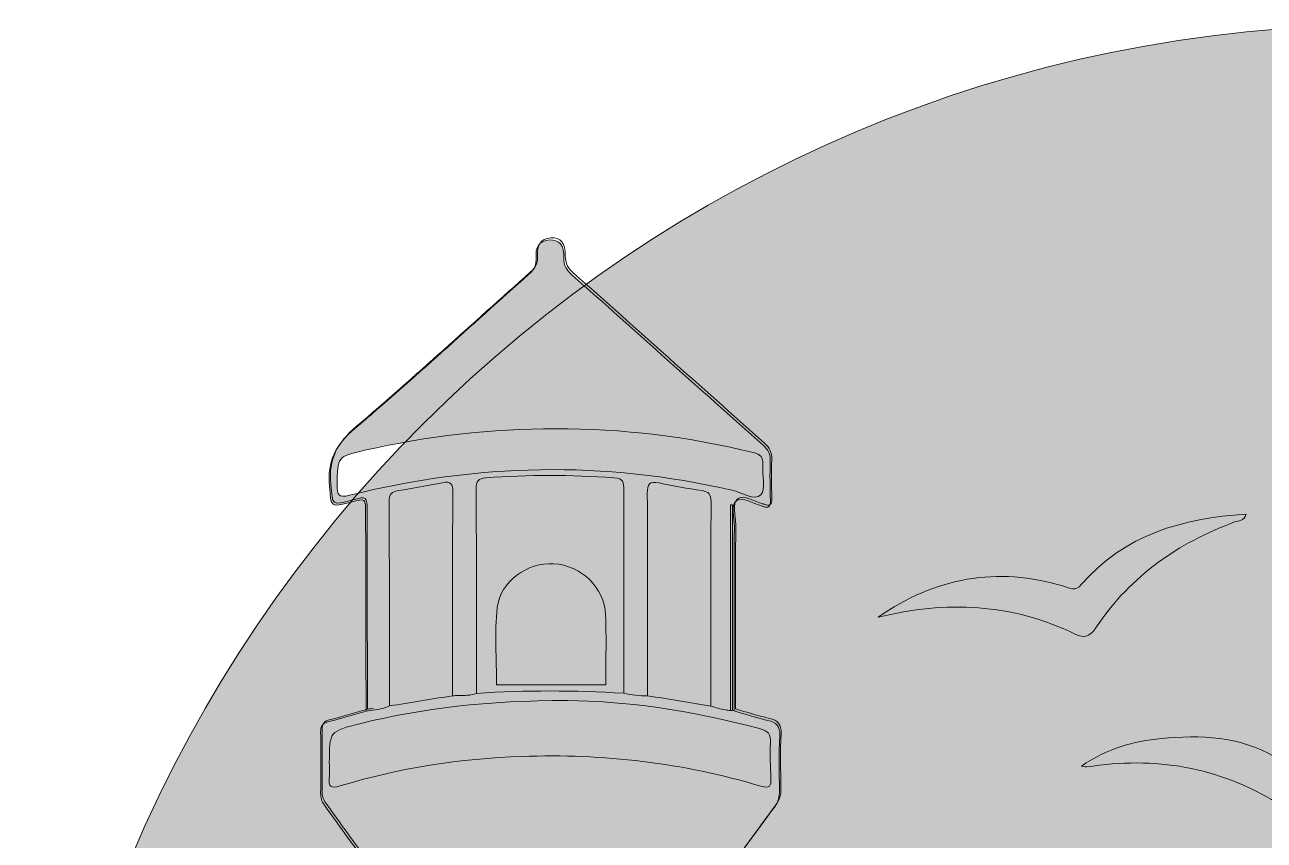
# Model space of a CAD drawing. Header units: inches. Extents: x 2.65 to 9.69, y -9.69 to -2.65.
# Drawn here: x 2.651 to 5.855, y -4.758 to -2.651 of the extents above; entities that cross this region are included whole.
import ezdxf

# ---------------------------------------------------------------- set-up
doc = ezdxf.new("R2010")
doc.units = ezdxf.units.IN
doc.header["$MEASUREMENT"] = 0
doc.layers.add('Layer 1', color=7, linetype='Continuous')

# ---------------------------------------------------------------- blocks, each defined once
blk = doc.blocks.new('block 3')
at = {"layer": 'Layer 1', "true_color": 0x253548}
h = blk.add_hatch(color=159, dxfattribs=at)
h.dxf.hatch_style = 2
edge = h.paths.add_edge_path()
edge.add_spline(control_points=[(3.5789, -4.416), (3.5838, -4.4145), (3.5887, -4.4128), (3.5935, -4.4107), (3.5934, -4.2346), (3.5936, -4.0585), (3.5926, -3.8824), (3.5925, -3.8634), (3.5992, -3.857), (3.6161, -3.8543), (3.6541, -3.8482), (3.6921, -3.842), (3.7298, -3.8341), (3.7527, -3.8293), (3.7573, -3.8372), (3.7572, -3.8591), (3.7564, -4.0342), (3.7568, -4.2093), (3.7568, -4.3843), (3.7568, -4.3843), (3.7568, -4.3843), (3.7568, -4.3843), (3.7619, -4.384), (3.7671, -4.384), (3.7723, -4.3839), (3.7878, -4.3838), (3.8034, -4.3838), (3.8183, -4.3781), (3.8183, -4.202), (3.8185, -4.0259), (3.8177, -3.8498), (3.8176, -3.8301), (3.8226, -3.8227), (3.8429, -3.8212), (3.9533, -3.8132), (4.0635, -3.8134), (4.1739, -3.821), (4.1976, -3.8227), (4.1996, -3.8334), (4.1995, -3.8527), (4.1989, -4.0277), (4.1991, -4.2028), (4.1991, -4.3779), (4.2092, -4.3805), (4.2194, -4.3822), (4.2297, -4.3832), (4.24, -4.3843), (4.2504, -4.3845), (4.2608, -4.3842), (4.2607, -4.2102), (4.2612, -4.0361), (4.26, -3.8621), (4.2599, -3.8371), (4.2659, -3.8292), (4.291, -3.8346), (4.3275, -3.8425), (4.3645, -3.8486), (4.4015, -3.8544), (4.4186, -3.8571), (4.425, -3.8637), (4.4249, -3.8826), (4.4238, -4.0587), (4.4241, -4.2348), (4.424, -4.4109), (4.4366, -4.4149), (4.4491, -4.4191), (4.4622, -4.4211), (4.4665, -4.4218), (4.4709, -4.4223), (4.4754, -4.4224), (4.4754, -4.4224), (4.4754, -3.8913), (4.4754, -3.8913), (4.4771, -3.8913), (4.4787, -3.8913), (4.4804, -3.8913), (4.4804, -4.0679), (4.4804, -4.2446), (4.4804, -4.4212), (4.4818, -4.4218), (4.4831, -4.4226), (4.4843, -4.4236), (4.4844, -4.2649), (4.4843, -4.1063), (4.4851, -3.9477), (4.4852, -3.9244), (4.4737, -3.8925), (4.4911, -3.8799), (4.506, -3.8691), (4.5336, -3.8881), (4.5556, -3.8939), (4.5567, -3.8942), (4.5576, -3.8946), (4.5586, -3.8949), (4.5737, -3.901), (4.5787, -3.8956), (4.5783, -3.8798), (4.5772, -3.8464), (4.5766, -3.8129), (4.5779, -3.7796), (4.5786, -3.7613), (4.573, -3.749), (4.5592, -3.7367), (4.3945, -3.5906), (4.2306, -3.4437), (4.0659, -3.2976), (4.0515, -3.2849), (4.0436, -3.2727), (4.0445, -3.2526), (4.0457, -3.2209), (4.0319, -3.205), (4.0072, -3.2067), (3.9792, -3.2087), (3.9705, -3.2273), (3.9726, -3.2524), (3.9741, -3.2706), (3.9679, -3.283), (3.9539, -3.2954), (3.804, -3.4282), (3.6568, -3.5642), (3.5042, -3.6939), (3.4549, -3.7359), (3.4322, -3.7782), (3.4382, -3.8423), (3.4435, -3.8983), (3.4395, -3.8987), (3.4947, -3.8838), (3.5319, -3.8738), (3.5318, -3.8738), (3.5319, -3.9141), (3.5323, -4.0841), (3.5327, -4.2542), (3.5331, -4.4242), (3.5331, -4.4242), (3.5331, -4.4242), (3.5331, -4.4242), (3.5485, -4.4223), (3.564, -4.4203), (3.5789, -4.416)], knot_values=[0, 0, 0, 0, 1, 1, 1, 2, 2, 2, 3, 3, 3, 4, 4, 4, 5, 5, 5, 6, 6, 6, 7, 7, 7, 8, 8, 8, 9, 9, 9, 10, 10, 10, 11, 11, 11, 12, 12, 12, 13, 13, 13, 14, 14, 14, 15, 15, 15, 16, 16, 16, 17, 17, 17, 18, 18, 18, 19, 19, 19, 20, 20, 20, 21, 21, 21, 22, 22, 22, 23, 23, 23, 24, 24, 24, 25, 25, 25, 26, 26, 26, 27, 27, 27, 28, 28, 28, 29, 29, 29, 30, 30, 30, 31, 31, 31, 32, 32, 32, 33, 33, 33, 34, 34, 34, 35, 35, 35, 36, 36, 36, 37, 37, 37, 38, 38, 38, 39, 39, 39, 40, 40, 40, 41, 41, 41, 42, 42, 42, 43, 43, 43, 44, 44, 44, 45, 45, 45, 46, 46, 46, 46], degree=3, periodic=1)
edge = h.paths.add_edge_path()
edge.add_spline(control_points=[(3.4905, -3.8663), (3.4608, -3.8737), (3.458, -3.8657), (3.4583, -3.8401), (3.4592, -3.7667), (3.4582, -3.7663), (3.5298, -3.7502), (3.6921, -3.7135), (3.8563, -3.694), (4.0228, -3.6945), (4.1957, -3.694), (4.3659, -3.7149), (4.5338, -3.7561), (4.5528, -3.7607), (4.5602, -3.7674), (4.5587, -3.7869), (4.5567, -3.8138), (4.5674, -3.8511), (4.5536, -3.8652), (4.5379, -3.8813), (4.5042, -3.8592), (4.4786, -3.8533), (4.1481, -3.7766), (3.8186, -3.7846), (3.4905, -3.8663)], knot_values=[0, 0, 0, 0, 1, 1, 1, 2, 2, 2, 3, 3, 3, 4, 4, 4, 5, 5, 5, 6, 6, 6, 7, 7, 7, 8, 8, 8, 8], degree=3, periodic=1)
at = {"layer": 'Layer 1', "true_color": 0x242431}
h = blk.add_hatch(color=250, dxfattribs=at)
h.dxf.hatch_style = 2
edge = h.paths.add_edge_path()
edge.add_spline(control_points=[(4.4754, -3.8913), (4.4754, -3.8913), (4.4754, -4.4224), (4.4754, -4.4224), (4.4754, -4.4224), (4.4781, -4.4228), (4.4781, -4.4228), (4.4781, -4.4228), (4.4795, -4.4219), (4.4795, -4.4219), (4.48, -4.4215), (4.4804, -4.4212), (4.4804, -4.4212), (4.4804, -4.2446), (4.4804, -4.0679), (4.4804, -3.8913), (4.4787, -3.8913), (4.4771, -3.8913), (4.4754, -3.8913)], knot_values=[0, 0, 0, 0, 1, 1, 1, 2, 2, 2, 3, 3, 3, 4, 4, 4, 5, 5, 5, 6, 6, 6, 6], degree=3, periodic=1)
at = {"layer": 'Layer 1', "true_color": 0xfff100}
h = blk.add_hatch(color=2, dxfattribs=at)
h.dxf.hatch_style = 2
edge = h.paths.add_edge_path()
edge.add_spline(control_points=[(4.0178, -4.0432), (3.9509, -4.0392), (3.8795, -4.0891), (3.872, -4.1564), (3.8648, -4.2218), (3.8705, -4.2887), (3.8705, -4.3559), (3.8705, -4.3559), (4.1526, -4.3559), (4.1526, -4.3559), (4.1526, -4.2917), (4.1546, -4.2337), (4.1521, -4.1759), (4.1489, -4.1041), (4.0897, -4.0475), (4.0178, -4.0432)], knot_values=[0, 0, 0, 0, 1, 1, 1, 2, 2, 2, 3, 3, 3, 4, 4, 4, 5, 5, 5, 5], degree=3, periodic=1)
at = {"layer": 'Layer 1', "true_color": 0xba3d47}
h = blk.add_hatch(color=15, dxfattribs=at)
h.dxf.hatch_style = 2
edge = h.paths.add_edge_path()
edge.add_spline(control_points=[(3.2909, -7.2762), (3.2935, -7.2542), (3.303, -7.2494), (3.3218, -7.2469), (3.5889, -7.2104), (3.8572, -7.1951), (4.1268, -7.2011), (4.3178, -7.2054), (4.5078, -7.2221), (4.6971, -7.2472), (4.7142, -7.2494), (4.7242, -7.2533), (4.7266, -7.2746), (4.7441, -7.4238), (4.7633, -7.573), (4.786, -7.7252), (4.7976, -7.7236), (4.8092, -7.7219), (4.8208, -7.7201), (4.8069, -7.6207), (4.793, -7.5213), (4.7808, -7.4217), (4.745, -7.131), (4.7102, -6.8401), (4.6766, -6.5491), (4.6455, -6.2809), (4.6169, -6.0124), (4.5865, -5.7441), (4.5523, -5.4427), (4.5173, -5.1413), (4.4824, -4.84), (4.4808, -4.8258), (4.483, -4.8148), (4.4923, -4.8027), (4.5252, -4.7597), (4.556, -4.7151), (4.5887, -4.6718), (4.5988, -4.6584), (4.6021, -4.6447), (4.6018, -4.6284), (4.6011, -4.5815), (4.5997, -4.5344), (4.6023, -4.4876), (4.6036, -4.4622), (4.5934, -4.4532), (4.5712, -4.448), (4.5419, -4.4411), (4.5132, -4.4318), (4.4843, -4.4236), (4.4831, -4.4226), (4.4818, -4.4218), (4.4804, -4.4212), (4.4804, -4.4212), (4.4795, -4.4219), (4.4795, -4.4219), (4.4788, -4.4223), (4.4781, -4.4228), (4.4781, -4.4228), (4.4781, -4.4228), (4.4754, -4.4224), (4.4754, -4.4224), (4.4709, -4.4223), (4.4665, -4.4218), (4.4622, -4.4211), (4.4491, -4.4191), (4.4366, -4.4149), (4.424, -4.411), (4.3696, -4.402), (4.3152, -4.3931), (4.2608, -4.3842), (4.2504, -4.3845), (4.24, -4.3843), (4.2297, -4.3832), (4.2194, -4.3822), (4.2092, -4.3805), (4.1991, -4.3779), (4.0722, -4.3702), (3.9452, -4.3698), (3.8183, -4.3781), (3.8034, -4.3838), (3.7878, -4.3838), (3.7723, -4.3839), (3.7671, -4.384), (3.7619, -4.384), (3.7568, -4.3843), (3.7568, -4.3843), (3.7568, -4.3843), (3.7568, -4.3843), (3.7024, -4.3931), (3.648, -4.4019), (3.5935, -4.4107), (3.5887, -4.4128), (3.5838, -4.4145), (3.5789, -4.416), (3.564, -4.4203), (3.5485, -4.4223), (3.5331, -4.4242), (3.5331, -4.4242), (3.5331, -4.4242), (3.5331, -4.4242), (3.5011, -4.4334), (3.4694, -4.4435), (3.437, -4.4512), (3.4208, -4.4551), (3.4152, -4.4618), (3.4156, -4.4787), (3.4167, -4.5308), (3.4161, -4.583), (3.4157, -4.6352), (3.4156, -4.6471), (3.4181, -4.6573), (3.4253, -4.6671), (3.4569, -4.7099), (3.4867, -4.754), (3.5197, -4.7956), (3.5335, -4.813), (3.5367, -4.829), (3.5339, -4.8499), (3.5235, -4.9295), (3.5141, -5.0092), (3.5051, -5.0889), (3.4786, -5.322), (3.4526, -5.5551), (3.4264, -5.7882), (3.3961, -6.0576), (3.3663, -6.327), (3.3353, -6.5963), (3.3079, -6.8355), (3.2794, -7.0746), (3.2508, -7.3137), (3.243, -7.3793), (3.2346, -7.4448), (3.226, -7.5103), (3.2373, -7.5139), (3.2487, -7.5175), (3.2601, -7.521), (3.2709, -7.4395), (3.2812, -7.3579), (3.2909, -7.2762)], knot_values=[0, 0, 0, 0, 1, 1, 1, 2, 2, 2, 3, 3, 3, 4, 4, 4, 5, 5, 5, 6, 6, 6, 7, 7, 7, 8, 8, 8, 9, 9, 9, 10, 10, 10, 11, 11, 11, 12, 12, 12, 13, 13, 13, 14, 14, 14, 15, 15, 15, 16, 16, 16, 17, 17, 17, 18, 18, 18, 19, 19, 19, 20, 20, 20, 21, 21, 21, 22, 22, 22, 23, 23, 23, 24, 24, 24, 25, 25, 25, 26, 26, 26, 27, 27, 27, 28, 28, 28, 29, 29, 29, 30, 30, 30, 31, 31, 31, 32, 32, 32, 33, 33, 33, 34, 34, 34, 35, 35, 35, 36, 36, 36, 37, 37, 37, 38, 38, 38, 39, 39, 39, 40, 40, 40, 41, 41, 41, 42, 42, 42, 43, 43, 43, 44, 44, 44, 45, 45, 45, 46, 46, 46, 46], degree=3, periodic=1)
edge = h.paths.add_edge_path()
edge.add_spline(control_points=[(3.4655, -4.6173), (3.4414, -4.6246), (3.4358, -4.6192), (3.4378, -4.5965), (3.4389, -4.5841), (3.4381, -4.5715), (3.4381, -4.5589), (3.4382, -4.4761), (3.4381, -4.4759), (3.5199, -4.4558), (3.6806, -4.4164), (3.8436, -4.3966), (4.0542, -4.3967), (4.1925, -4.397), (4.3726, -4.4209), (4.5497, -4.4691), (4.5716, -4.4751), (4.5805, -4.4832), (4.5787, -4.5069), (4.5765, -4.5369), (4.5783, -4.5673), (4.5794, -4.5975), (4.58, -4.6171), (4.5777, -4.6252), (4.5537, -4.618), (4.3523, -4.5574), (4.1461, -4.5337), (3.9361, -4.541), (3.7761, -4.5466), (3.6189, -4.5711), (3.4655, -4.6173)], knot_values=[0, 0, 0, 0, 1, 1, 1, 2, 2, 2, 3, 3, 3, 4, 4, 4, 5, 5, 5, 6, 6, 6, 7, 7, 7, 8, 8, 8, 9, 9, 9, 10, 10, 10, 10], degree=3, periodic=1)
edge = h.paths.add_edge_path()
edge.add_spline(control_points=[(3.4838, -5.5078), (3.5093, -5.2935), (3.5325, -5.0789), (3.5561, -4.8644), (3.5581, -4.8469), (3.5607, -4.8334), (3.5833, -4.8306), (3.7397, -4.8113), (3.8967, -4.8018), (4.0092, -4.7999), (4.1773, -4.8063), (4.3, -4.8146), (4.4224, -4.8289), (4.4516, -4.8323), (4.4595, -4.8441), (4.4624, -4.8709), (4.4864, -5.0917), (4.5111, -5.3124), (4.537, -5.533), (4.5404, -5.5622), (4.5311, -5.5651), (4.5058, -5.5617), (4.2946, -5.5331), (4.0823, -5.5201), (3.8693, -5.5209), (3.7504, -5.5214), (3.6315, -5.5246), (3.513, -5.5355), (3.491, -5.5376), (3.4803, -5.5375), (3.4838, -5.5078)], knot_values=[0, 0, 0, 0, 1, 1, 1, 2, 2, 2, 3, 3, 3, 4, 4, 4, 5, 5, 5, 6, 6, 6, 7, 7, 7, 8, 8, 8, 9, 9, 9, 10, 10, 10, 10], degree=3, periodic=1)
edge = h.paths.add_edge_path()
edge.add_spline(control_points=[(3.3592, -6.6816), (3.3825, -6.4639), (3.4061, -6.2463), (3.4286, -6.0285), (3.4307, -6.0081), (3.4363, -6.0011), (3.4577, -5.9991), (3.6053, -5.9853), (3.7531, -5.9786), (3.9013, -5.979), (4.1238, -5.9777), (4.345, -5.9953), (4.5654, -6.0249), (4.5898, -6.0282), (4.5902, -6.0423), (4.5919, -6.0585), (4.6073, -6.2015), (4.6224, -6.3446), (4.6378, -6.4876), (4.6455, -6.5601), (4.6529, -6.6327), (4.6621, -6.7051), (4.6651, -6.729), (4.6605, -6.7358), (4.6351, -6.732), (4.334, -6.6873), (4.0314, -6.6733), (3.7274, -6.6889), (3.617, -6.6945), (3.5068, -6.7034), (3.3972, -6.7178), (3.3544, -6.7234), (3.3546, -6.724), (3.3592, -6.6816)], knot_values=[0, 0, 0, 0, 1, 1, 1, 2, 2, 2, 3, 3, 3, 4, 4, 4, 5, 5, 5, 6, 6, 6, 7, 7, 7, 8, 8, 8, 9, 9, 9, 10, 10, 10, 11, 11, 11, 11], degree=3, periodic=1)
at = {"layer": 'Layer 1', "true_color": 0x253548}
h = blk.add_hatch(color=159, dxfattribs=at)
h.dxf.hatch_style = 2
edge = h.paths.add_edge_path()
edge.add_spline(control_points=[(3.7568, -4.3843), (3.7568, -4.3843), (3.7568, -4.3843), (3.7568, -4.3843), (3.7619, -4.384), (3.7671, -4.384), (3.7723, -4.3839), (3.7671, -4.384), (3.7619, -4.384), (3.7568, -4.3843), (3.7568, -4.3843), (3.7568, -4.3843), (3.7568, -4.3843)], knot_values=[0, 0, 0, 0, 1, 1, 1, 2, 2, 2, 3, 3, 3, 4, 4, 4, 4], degree=3, periodic=1)
h = blk.add_hatch(color=159, dxfattribs=at)
h.dxf.hatch_style = 2
edge = h.paths.add_edge_path()
edge.add_spline(control_points=[(4.2297, -4.3832), (4.24, -4.3843), (4.2504, -4.3845), (4.2608, -4.3842), (4.2504, -4.3845), (4.24, -4.3843), (4.2297, -4.3832)], knot_values=[0, 0, 0, 0, 1, 1, 1, 2, 2, 2, 2], degree=3, periodic=1)
h = blk.add_hatch(color=159, dxfattribs=at)
h.dxf.hatch_style = 2
edge = h.paths.add_edge_path()
edge.add_spline(control_points=[(3.5789, -4.416), (3.564, -4.4203), (3.5485, -4.4223), (3.5331, -4.4242), (3.5331, -4.4242), (3.5331, -4.4242), (3.5331, -4.4242), (3.5331, -4.4242), (3.5331, -4.4242), (3.5331, -4.4242), (3.5485, -4.4223), (3.564, -4.4203), (3.5789, -4.416)], knot_values=[0, 0, 0, 0, 1, 1, 1, 2, 2, 2, 3, 3, 3, 4, 4, 4, 4], degree=3, periodic=1)
at = {"layer": 'Layer 1', "true_color": 0x242431}
h = blk.add_hatch(color=250, dxfattribs=at)
h.dxf.hatch_style = 2
edge = h.paths.add_edge_path()
edge.add_spline(control_points=[(4.4754, -4.4224), (4.4754, -4.4224), (4.4781, -4.4228), (4.4781, -4.4228), (4.4781, -4.4228), (4.4788, -4.4223), (4.4795, -4.4219), (4.4795, -4.4219), (4.4781, -4.4228), (4.4781, -4.4228), (4.4781, -4.4228), (4.4754, -4.4224), (4.4754, -4.4224)], knot_values=[0, 0, 0, 0, 1, 1, 1, 2, 2, 2, 3, 3, 3, 4, 4, 4, 4], degree=3, periodic=1)
at = {"layer": 'Layer 1', "lineweight": 0}
for points, knots in [([(3.5789, -4.416), (3.5838, -4.4145), (3.5887, -4.4128), (3.5935, -4.4107), (3.5934, -4.2346), (3.5936, -4.0585), (3.5926, -3.8824), (3.5925, -3.8634), (3.5992, -3.857), (3.6161, -3.8543), (3.6541, -3.8482), (3.6921, -3.842), (3.7298, -3.8341), (3.7527, -3.8293), (3.7573, -3.8372), (3.7572, -3.8591), (3.7564, -4.0342), (3.7568, -4.2093), (3.7568, -4.3843), (3.7568, -4.3843), (3.7568, -4.3843), (3.7568, -4.3843), (3.7619, -4.384), (3.7671, -4.384), (3.7723, -4.3839), (3.7878, -4.3838), (3.8034, -4.3838), (3.8183, -4.3781), (3.8183, -4.202), (3.8185, -4.0259), (3.8177, -3.8498), (3.8176, -3.8301), (3.8226, -3.8227), (3.8429, -3.8212), (3.9533, -3.8132), (4.0635, -3.8134), (4.1739, -3.821), (4.1976, -3.8227), (4.1996, -3.8334), (4.1995, -3.8527), (4.1989, -4.0277), (4.1991, -4.2028), (4.1991, -4.3779), (4.2092, -4.3805), (4.2194, -4.3822), (4.2297, -4.3832), (4.24, -4.3843), (4.2504, -4.3845), (4.2608, -4.3842), (4.2607, -4.2102), (4.2612, -4.0361), (4.26, -3.8621), (4.2599, -3.8371), (4.2659, -3.8292), (4.291, -3.8346), (4.3275, -3.8425), (4.3645, -3.8486), (4.4015, -3.8544), (4.4186, -3.8571), (4.425, -3.8637), (4.4249, -3.8826), (4.4238, -4.0587), (4.4241, -4.2348), (4.424, -4.4109), (4.4366, -4.4149), (4.4491, -4.4191), (4.4622, -4.4211), (4.4665, -4.4218), (4.4709, -4.4223), (4.4754, -4.4224), (4.4754, -4.4224), (4.4754, -3.8913), (4.4754, -3.8913), (4.4771, -3.8913), (4.4787, -3.8913), (4.4804, -3.8913), (4.4804, -4.0679), (4.4804, -4.2446), (4.4804, -4.4212), (4.4818, -4.4218), (4.4831, -4.4226), (4.4843, -4.4236), (4.4844, -4.2649), (4.4843, -4.1063), (4.4851, -3.9477), (4.4852, -3.9244), (4.4737, -3.8925), (4.4911, -3.8799), (4.506, -3.8691), (4.5336, -3.8881), (4.5556, -3.8939), (4.5567, -3.8942), (4.5576, -3.8946), (4.5586, -3.8949), (4.5737, -3.901), (4.5787, -3.8956), (4.5783, -3.8798), (4.5772, -3.8464), (4.5766, -3.8129), (4.5779, -3.7796), (4.5786, -3.7613), (4.573, -3.749), (4.5592, -3.7367), (4.3945, -3.5906), (4.2306, -3.4437), (4.0659, -3.2976), (4.0515, -3.2849), (4.0436, -3.2727), (4.0445, -3.2526), (4.0457, -3.2209), (4.0319, -3.205), (4.0072, -3.2067), (3.9792, -3.2087), (3.9705, -3.2273), (3.9726, -3.2524), (3.9741, -3.2706), (3.9679, -3.283), (3.9539, -3.2954), (3.804, -3.4282), (3.6568, -3.5642), (3.5042, -3.6939), (3.4549, -3.7359), (3.4322, -3.7782), (3.4382, -3.8423), (3.4435, -3.8983), (3.4395, -3.8987), (3.4947, -3.8838), (3.5319, -3.8738), (3.5318, -3.8738), (3.5319, -3.9141), (3.5323, -4.0841), (3.5327, -4.2542), (3.5331, -4.4242), (3.5331, -4.4242), (3.5331, -4.4242), (3.5331, -4.4242), (3.5485, -4.4223), (3.564, -4.4203), (3.5789, -4.416)], [0, 0, 0, 0, 1, 1, 1, 2, 2, 2, 3, 3, 3, 4, 4, 4, 5, 5, 5, 6, 6, 6, 7, 7, 7, 8, 8, 8, 9, 9, 9, 10, 10, 10, 11, 11, 11, 12, 12, 12, 13, 13, 13, 14, 14, 14, 15, 15, 15, 16, 16, 16, 17, 17, 17, 18, 18, 18, 19, 19, 19, 20, 20, 20, 21, 21, 21, 22, 22, 22, 23, 23, 23, 24, 24, 24, 25, 25, 25, 26, 26, 26, 27, 27, 27, 28, 28, 28, 29, 29, 29, 30, 30, 30, 31, 31, 31, 32, 32, 32, 33, 33, 33, 34, 34, 34, 35, 35, 35, 36, 36, 36, 37, 37, 37, 38, 38, 38, 39, 39, 39, 40, 40, 40, 41, 41, 41, 42, 42, 42, 43, 43, 43, 44, 44, 44, 45, 45, 45, 46, 46, 46, 46]), ([(4.4786, -3.8533), (4.5042, -3.8592), (4.5379, -3.8813), (4.5536, -3.8652), (4.5674, -3.8511), (4.5567, -3.8138), (4.5587, -3.7869), (4.5602, -3.7674), (4.5528, -3.7607), (4.5338, -3.7561), (4.3659, -3.7149), (4.1957, -3.694), (4.0228, -3.6945), (3.8563, -3.694), (3.6921, -3.7135), (3.5298, -3.7502), (3.4582, -3.7663), (3.4592, -3.7667), (3.4583, -3.8401), (3.458, -3.8657), (3.4608, -3.8737), (3.4905, -3.8663), (3.8186, -3.7846), (4.1481, -3.7766), (4.4786, -3.8533)], [0, 0, 0, 0, 1, 1, 1, 2, 2, 2, 3, 3, 3, 4, 4, 4, 5, 5, 5, 6, 6, 6, 7, 7, 7, 8, 8, 8, 8]), ([(3.4905, -3.8663), (3.4608, -3.8737), (3.458, -3.8657), (3.4583, -3.8401), (3.4592, -3.7667), (3.4582, -3.7663), (3.5298, -3.7502), (3.6921, -3.7135), (3.8563, -3.694), (4.0228, -3.6945), (4.1957, -3.694), (4.3659, -3.7149), (4.5338, -3.7561), (4.5528, -3.7607), (4.5602, -3.7674), (4.5587, -3.7869), (4.5567, -3.8138), (4.5674, -3.8511), (4.5536, -3.8652), (4.5379, -3.8813), (4.5042, -3.8592), (4.4786, -3.8533), (4.1481, -3.7766), (3.8186, -3.7846), (3.4905, -3.8663)], [0, 0, 0, 0, 1, 1, 1, 2, 2, 2, 3, 3, 3, 4, 4, 4, 5, 5, 5, 6, 6, 6, 7, 7, 7, 8, 8, 8, 8]), ([(3.7572, -3.8591), (3.7573, -3.8372), (3.7527, -3.8293), (3.7298, -3.8341), (3.6921, -3.842), (3.6541, -3.8482), (3.6161, -3.8543), (3.5992, -3.857), (3.5925, -3.8634), (3.5926, -3.8824), (3.5936, -4.0585), (3.5934, -4.2346), (3.5935, -4.4107), (3.5887, -4.4128), (3.5838, -4.4145), (3.5789, -4.416), (3.5838, -4.4145), (3.5887, -4.4128), (3.5935, -4.4107), (3.648, -4.4019), (3.7024, -4.3931), (3.7568, -4.3843), (3.7568, -4.2093), (3.7564, -4.0342), (3.7572, -3.8591)], [0, 0, 0, 0, 1, 1, 1, 2, 2, 2, 3, 3, 3, 4, 4, 4, 5, 5, 5, 6, 6, 6, 7, 7, 7, 8, 8, 8, 8]), ([(4.1739, -3.821), (4.0635, -3.8134), (3.9533, -3.8132), (3.8429, -3.8212), (3.8226, -3.8227), (3.8176, -3.8301), (3.8177, -3.8498), (3.8185, -4.0259), (3.8183, -4.202), (3.8183, -4.3781), (3.9452, -4.3698), (4.0722, -4.3702), (4.1991, -4.3779), (4.1991, -4.2028), (4.1989, -4.0277), (4.1995, -3.8527), (4.1996, -3.8334), (4.1976, -3.8227), (4.1739, -3.821)], [0, 0, 0, 0, 1, 1, 1, 2, 2, 2, 3, 3, 3, 4, 4, 4, 5, 5, 5, 6, 6, 6, 6]), ([(4.4249, -3.8826), (4.425, -3.8637), (4.4186, -3.8571), (4.4015, -3.8544), (4.3645, -3.8486), (4.3275, -3.8425), (4.291, -3.8346), (4.2659, -3.8292), (4.2599, -3.8371), (4.26, -3.8621), (4.2612, -4.0361), (4.2607, -4.2102), (4.2608, -4.3842), (4.3152, -4.3931), (4.3696, -4.402), (4.424, -4.411), (4.4366, -4.4149), (4.4491, -4.4191), (4.4622, -4.4211), (4.4491, -4.4191), (4.4366, -4.4149), (4.424, -4.4109), (4.4241, -4.2348), (4.4238, -4.0587), (4.4249, -3.8826)], [0, 0, 0, 0, 1, 1, 1, 2, 2, 2, 3, 3, 3, 4, 4, 4, 5, 5, 5, 6, 6, 6, 7, 7, 7, 8, 8, 8, 8]), ([(4.4754, -3.8913), (4.4754, -3.8913), (4.4754, -4.4224), (4.4754, -4.4224), (4.4754, -4.4224), (4.4781, -4.4228), (4.4781, -4.4228), (4.4781, -4.4228), (4.4795, -4.4219), (4.4795, -4.4219), (4.48, -4.4215), (4.4804, -4.4212), (4.4804, -4.4212), (4.4804, -4.2446), (4.4804, -4.0679), (4.4804, -3.8913), (4.4787, -3.8913), (4.4771, -3.8913), (4.4754, -3.8913)], [0, 0, 0, 0, 1, 1, 1, 2, 2, 2, 3, 3, 3, 4, 4, 4, 5, 5, 5, 6, 6, 6, 6]), ([(4.1526, -4.3559), (4.1526, -4.3559), (3.8705, -4.3559), (3.8705, -4.3559), (3.8705, -4.2887), (3.8648, -4.2218), (3.872, -4.1564), (3.8795, -4.0891), (3.9509, -4.0392), (4.0178, -4.0432), (4.0897, -4.0475), (4.1489, -4.1041), (4.1521, -4.1759), (4.1546, -4.2337), (4.1526, -4.2917), (4.1526, -4.3559)], [0, 0, 0, 0, 1, 1, 1, 2, 2, 2, 3, 3, 3, 4, 4, 4, 5, 5, 5, 5]), ([(4.0178, -4.0432), (3.9509, -4.0392), (3.8795, -4.0891), (3.872, -4.1564), (3.8648, -4.2218), (3.8705, -4.2887), (3.8705, -4.3559), (3.8705, -4.3559), (4.1526, -4.3559), (4.1526, -4.3559), (4.1526, -4.2917), (4.1546, -4.2337), (4.1521, -4.1759), (4.1489, -4.1041), (4.0897, -4.0475), (4.0178, -4.0432)], [0, 0, 0, 0, 1, 1, 1, 2, 2, 2, 3, 3, 3, 4, 4, 4, 5, 5, 5, 5]), ([(3.2909, -7.2762), (3.2935, -7.2542), (3.303, -7.2494), (3.3218, -7.2469), (3.5889, -7.2104), (3.8572, -7.1951), (4.1268, -7.2011), (4.3178, -7.2054), (4.5078, -7.2221), (4.6971, -7.2472), (4.7142, -7.2494), (4.7242, -7.2533), (4.7266, -7.2746), (4.7441, -7.4238), (4.7633, -7.573), (4.786, -7.7252), (4.7976, -7.7236), (4.8092, -7.7219), (4.8208, -7.7201), (4.8069, -7.6207), (4.793, -7.5213), (4.7808, -7.4217), (4.745, -7.131), (4.7102, -6.8401), (4.6766, -6.5491), (4.6455, -6.2809), (4.6169, -6.0124), (4.5865, -5.7441), (4.5523, -5.4427), (4.5173, -5.1413), (4.4824, -4.84), (4.4808, -4.8258), (4.483, -4.8148), (4.4923, -4.8027), (4.5252, -4.7597), (4.556, -4.7151), (4.5887, -4.6718), (4.5988, -4.6584), (4.6021, -4.6447), (4.6018, -4.6284), (4.6011, -4.5815), (4.5997, -4.5344), (4.6023, -4.4876), (4.6036, -4.4622), (4.5934, -4.4532), (4.5712, -4.448), (4.5419, -4.4411), (4.5132, -4.4318), (4.4843, -4.4236), (4.4831, -4.4226), (4.4818, -4.4218), (4.4804, -4.4212), (4.4804, -4.4212), (4.4795, -4.4219), (4.4795, -4.4219), (4.4788, -4.4223), (4.4781, -4.4228), (4.4781, -4.4228), (4.4781, -4.4228), (4.4754, -4.4224), (4.4754, -4.4224), (4.4709, -4.4223), (4.4665, -4.4218), (4.4622, -4.4211), (4.4491, -4.4191), (4.4366, -4.4149), (4.424, -4.411), (4.3696, -4.402), (4.3152, -4.3931), (4.2608, -4.3842), (4.2504, -4.3845), (4.24, -4.3843), (4.2297, -4.3832), (4.2194, -4.3822), (4.2092, -4.3805), (4.1991, -4.3779), (4.0722, -4.3702), (3.9452, -4.3698), (3.8183, -4.3781), (3.8034, -4.3838), (3.7878, -4.3838), (3.7723, -4.3839), (3.7671, -4.384), (3.7619, -4.384), (3.7568, -4.3843), (3.7568, -4.3843), (3.7568, -4.3843), (3.7568, -4.3843), (3.7024, -4.3931), (3.648, -4.4019), (3.5935, -4.4107), (3.5887, -4.4128), (3.5838, -4.4145), (3.5789, -4.416), (3.564, -4.4203), (3.5485, -4.4223), (3.5331, -4.4242), (3.5331, -4.4242), (3.5331, -4.4242), (3.5331, -4.4242), (3.5011, -4.4334), (3.4694, -4.4435), (3.437, -4.4512), (3.4208, -4.4551), (3.4152, -4.4618), (3.4156, -4.4787), (3.4167, -4.5308), (3.4161, -4.583), (3.4157, -4.6352), (3.4156, -4.6471), (3.4181, -4.6573), (3.4253, -4.6671), (3.4569, -4.7099), (3.4867, -4.754), (3.5197, -4.7956), (3.5335, -4.813), (3.5367, -4.829), (3.5339, -4.8499), (3.5235, -4.9295), (3.5141, -5.0092), (3.5051, -5.0889), (3.4786, -5.322), (3.4526, -5.5551), (3.4264, -5.7882), (3.3961, -6.0576), (3.3663, -6.327), (3.3353, -6.5963), (3.3079, -6.8355), (3.2794, -7.0746), (3.2508, -7.3137), (3.243, -7.3793), (3.2346, -7.4448), (3.226, -7.5103), (3.2373, -7.5139), (3.2487, -7.5175), (3.2601, -7.521), (3.2709, -7.4395), (3.2812, -7.3579), (3.2909, -7.2762)], [0, 0, 0, 0, 1, 1, 1, 2, 2, 2, 3, 3, 3, 4, 4, 4, 5, 5, 5, 6, 6, 6, 7, 7, 7, 8, 8, 8, 9, 9, 9, 10, 10, 10, 11, 11, 11, 12, 12, 12, 13, 13, 13, 14, 14, 14, 15, 15, 15, 16, 16, 16, 17, 17, 17, 18, 18, 18, 19, 19, 19, 20, 20, 20, 21, 21, 21, 22, 22, 22, 23, 23, 23, 24, 24, 24, 25, 25, 25, 26, 26, 26, 27, 27, 27, 28, 28, 28, 29, 29, 29, 30, 30, 30, 31, 31, 31, 32, 32, 32, 33, 33, 33, 34, 34, 34, 35, 35, 35, 36, 36, 36, 37, 37, 37, 38, 38, 38, 39, 39, 39, 40, 40, 40, 41, 41, 41, 42, 42, 42, 43, 43, 43, 44, 44, 44, 45, 45, 45, 46, 46, 46, 46]), ([(3.7568, -4.3843), (3.7568, -4.3843), (3.7568, -4.3843), (3.7568, -4.3843), (3.7619, -4.384), (3.7671, -4.384), (3.7723, -4.3839), (3.7671, -4.384), (3.7619, -4.384), (3.7568, -4.3843), (3.7568, -4.3843), (3.7568, -4.3843), (3.7568, -4.3843)], [0, 0, 0, 0, 1, 1, 1, 2, 2, 2, 3, 3, 3, 4, 4, 4, 4]), ([(4.2297, -4.3832), (4.24, -4.3843), (4.2504, -4.3845), (4.2608, -4.3842), (4.2504, -4.3845), (4.24, -4.3843), (4.2297, -4.3832)], [0, 0, 0, 0, 1, 1, 1, 2, 2, 2, 2]), ([(4.5537, -4.618), (4.5777, -4.6252), (4.58, -4.6171), (4.5794, -4.5975), (4.5783, -4.5673), (4.5765, -4.5369), (4.5787, -4.5069), (4.5805, -4.4832), (4.5716, -4.4751), (4.5497, -4.4691), (4.3726, -4.4209), (4.1925, -4.397), (4.0542, -4.3967), (3.8436, -4.3966), (3.6806, -4.4164), (3.5199, -4.4558), (3.4381, -4.4759), (3.4382, -4.4761), (3.4381, -4.5589), (3.4381, -4.5715), (3.4389, -4.5841), (3.4378, -4.5965), (3.4358, -4.6192), (3.4414, -4.6246), (3.4655, -4.6173), (3.6189, -4.5711), (3.7761, -4.5466), (3.9361, -4.541), (4.1461, -4.5337), (4.3523, -4.5574), (4.5537, -4.618)], [0, 0, 0, 0, 1, 1, 1, 2, 2, 2, 3, 3, 3, 4, 4, 4, 5, 5, 5, 6, 6, 6, 7, 7, 7, 8, 8, 8, 9, 9, 9, 10, 10, 10, 10]), ([(3.4655, -4.6173), (3.4414, -4.6246), (3.4358, -4.6192), (3.4378, -4.5965), (3.4389, -4.5841), (3.4381, -4.5715), (3.4381, -4.5589), (3.4382, -4.4761), (3.4381, -4.4759), (3.5199, -4.4558), (3.6806, -4.4164), (3.8436, -4.3966), (4.0542, -4.3967), (4.1925, -4.397), (4.3726, -4.4209), (4.5497, -4.4691), (4.5716, -4.4751), (4.5805, -4.4832), (4.5787, -4.5069), (4.5765, -4.5369), (4.5783, -4.5673), (4.5794, -4.5975), (4.58, -4.6171), (4.5777, -4.6252), (4.5537, -4.618), (4.3523, -4.5574), (4.1461, -4.5337), (3.9361, -4.541), (3.7761, -4.5466), (3.6189, -4.5711), (3.4655, -4.6173)], [0, 0, 0, 0, 1, 1, 1, 2, 2, 2, 3, 3, 3, 4, 4, 4, 5, 5, 5, 6, 6, 6, 7, 7, 7, 8, 8, 8, 9, 9, 9, 10, 10, 10, 10]), ([(3.5789, -4.416), (3.564, -4.4203), (3.5485, -4.4223), (3.5331, -4.4242), (3.5331, -4.4242), (3.5331, -4.4242), (3.5331, -4.4242), (3.5331, -4.4242), (3.5331, -4.4242), (3.5331, -4.4242), (3.5485, -4.4223), (3.564, -4.4203), (3.5789, -4.416)], [0, 0, 0, 0, 1, 1, 1, 2, 2, 2, 3, 3, 3, 4, 4, 4, 4]), ([(4.4754, -4.4224), (4.4754, -4.4224), (4.4781, -4.4228), (4.4781, -4.4228), (4.4781, -4.4228), (4.4788, -4.4223), (4.4795, -4.4219), (4.4795, -4.4219), (4.4781, -4.4228), (4.4781, -4.4228), (4.4781, -4.4228), (4.4754, -4.4224), (4.4754, -4.4224)], [0, 0, 0, 0, 1, 1, 1, 2, 2, 2, 3, 3, 3, 4, 4, 4, 4])]:
    blk.add_open_spline(points, degree=3, knots=knots, dxfattribs=at)

msp = doc.modelspace()

# ---------------------------------------------------------------- hatches: boundary and pattern name
at = {"layer": 'Layer 1', "true_color": 0xd2ebe3}
h = msp.add_hatch(color=254, dxfattribs=at)
h.dxf.hatch_style = 2
edge = h.paths.add_edge_path()
edge.add_spline(control_points=[(9.6858, -6.1683), (9.6858, -8.111), (8.111, -9.6858), (6.1684, -9.6858), (4.2257, -9.6858), (2.6509, -8.111), (2.6509, -6.1683), (2.6509, -4.2257), (4.2257, -2.6508), (6.1684, -2.6508), (8.111, -2.6508), (9.6858, -4.2257), (9.6858, -6.1683)], knot_values=[0, 0, 0, 0, 1, 1, 1, 2, 2, 2, 3, 3, 3, 4, 4, 4, 4], degree=3, periodic=1)
at = {"layer": 'Layer 1', "true_color": 0x28384e}
h = msp.add_hatch(color=159, dxfattribs=at)
h.dxf.hatch_style = 2
edge = h.paths.add_edge_path()
edge.add_spline(control_points=[(4.8564, -4.1816), (5.004, -4.0792), (5.1636, -4.0488), (5.3367, -4.1014), (5.3542, -4.1067), (5.3652, -4.1164), (5.3825, -4.0964), (5.4941, -3.9676), (5.6433, -3.9259), (5.8077, -3.915), (5.803, -3.9346), (5.7883, -3.9314), (5.7778, -3.9354), (5.6329, -3.9897), (5.5103, -4.0736), (5.423, -4.2038), (5.409, -4.2248), (5.3961, -4.2396), (5.3678, -4.2258), (5.2029, -4.1453), (5.0319, -4.1379), (4.8564, -4.1816)], knot_values=[0, 0, 0, 0, 1, 1, 1, 2, 2, 2, 3, 3, 3, 4, 4, 4, 5, 5, 5, 6, 6, 6, 7, 7, 7, 7], degree=3, periodic=1)
h = msp.add_hatch(color=159, dxfattribs=at)
h.dxf.hatch_style = 2
edge = h.paths.add_edge_path()
edge.add_spline(control_points=[(6.3524, -4.3996), (6.2706, -4.4234), (6.1911, -4.4516), (6.1181, -4.496), (6.0511, -4.5367), (5.9894, -4.5834), (5.9415, -4.6463), (5.9271, -4.6652), (5.9131, -4.6768), (5.8882, -4.6613), (5.7363, -4.5673), (5.5714, -4.5409), (5.3964, -4.5683), (5.3937, -4.5687), (5.3908, -4.5675), (5.3821, -4.566), (5.4472, -4.5214), (5.5163, -4.5019), (5.5887, -4.4948), (5.6901, -4.4848), (5.7902, -4.4889), (5.8818, -4.5417), (5.8936, -4.5485), (5.899, -4.5464), (5.9082, -4.5376), (6.0329, -4.4184), (6.1861, -4.3883), (6.3524, -4.3996)], knot_values=[0, 0, 0, 0, 1, 1, 1, 2, 2, 2, 3, 3, 3, 4, 4, 4, 5, 5, 5, 6, 6, 6, 7, 7, 7, 8, 8, 8, 9, 9, 9, 9], degree=3, periodic=1)

# ---------------------------------------------------------------- linework, layer by layer
at = {"layer": 'Layer 1', "lineweight": 0}
for points, knots in [([(9.6858, -6.1683), (9.6858, -8.111), (8.111, -9.6858), (6.1684, -9.6858), (4.2257, -9.6858), (2.6509, -8.111), (2.6509, -6.1683), (2.6509, -4.2257), (4.2257, -2.6508), (6.1684, -2.6508), (8.111, -2.6508), (9.6858, -4.2257), (9.6858, -6.1683)], [0, 0, 0, 0, 1, 1, 1, 2, 2, 2, 3, 3, 3, 4, 4, 4, 4]), ([(4.8245, -7.7148), (4.8106, -7.6154), (4.7967, -7.516), (4.7844, -7.4164), (4.7487, -7.1256), (4.7139, -6.8348), (4.6802, -6.5438), (4.6492, -6.2756), (4.6206, -6.0071), (4.5902, -5.7388), (4.556, -5.4374), (4.521, -5.136), (4.4861, -4.8347), (4.4844, -4.8204), (4.4867, -4.8094), (4.4959, -4.7974), (4.5289, -4.7544), (4.5597, -4.7097), (4.5924, -4.6665), (4.6025, -4.653), (4.6057, -4.6394), (4.6055, -4.6231), (4.6047, -4.5762), (4.6034, -4.5291), (4.6059, -4.4823), (4.6073, -4.4569), (4.597, -4.4479), (4.5749, -4.4427), (4.5456, -4.4358), (4.5169, -4.4265), (4.4879, -4.4183), (4.4879, -4.4182), (4.4879, -4.4182), (4.4878, -4.4182), (4.4879, -4.4182), (4.4879, -4.4182), (4.4879, -4.4183), (4.4881, -4.2596), (4.4879, -4.101), (4.4887, -3.9424), (4.4889, -3.919), (4.4774, -3.8872), (4.4948, -3.8745), (4.5096, -3.8638), (4.5373, -3.8828), (4.5593, -3.8886), (4.5603, -3.8889), (4.5613, -3.8892), (4.5623, -3.8896), (4.5774, -3.8956), (4.5824, -3.8903), (4.5819, -3.8744), (4.5809, -3.8411), (4.5802, -3.8076), (4.5816, -3.7743), (4.5823, -3.7559), (4.5766, -3.7437), (4.5628, -3.7314), (4.3982, -3.5853), (4.2342, -3.4384), (4.0696, -3.2923), (4.0552, -3.2795), (4.0473, -3.2674), (4.0481, -3.2473), (4.0494, -3.2156), (4.0355, -3.1996), (4.0109, -3.2014), (3.9829, -3.2034), (3.9742, -3.222), (3.9763, -3.2471), (3.9778, -3.2652), (3.9716, -3.2777), (3.9576, -3.2901), (3.8076, -3.4229), (3.6604, -3.5589), (3.5079, -3.6886), (3.4585, -3.7306), (3.4359, -3.7729), (3.4419, -3.8369), (3.4471, -3.893), (3.4431, -3.8933), (3.4984, -3.8785), (3.5356, -3.8685), (3.5355, -3.8685), (3.5356, -3.9088), (3.5359, -4.0788), (3.5364, -4.2489), (3.5368, -4.4189), (3.5419, -4.4182), (3.5471, -4.4176), (3.5522, -4.4168), (3.5471, -4.4176), (3.5419, -4.4182), (3.5368, -4.4189), (3.5048, -4.428), (3.473, -4.4382), (3.4407, -4.4459), (3.4245, -4.4498), (3.4189, -4.4565), (3.4192, -4.4734), (3.4203, -4.5255), (3.4198, -4.5777), (3.4194, -4.6299), (3.4193, -4.6418), (3.4217, -4.652), (3.429, -4.6618), (3.4606, -4.7046), (3.4904, -4.7487), (3.5234, -4.7903), (3.5372, -4.8077), (3.5404, -4.8236), (3.5376, -4.8446), (3.5271, -4.9241), (3.5178, -5.0039), (3.5087, -5.0836), (3.4823, -5.3167), (3.4562, -5.5498), (3.43, -5.7829), (3.3997, -6.0523), (3.3699, -6.3217), (3.339, -6.591), (3.3115, -6.8302), (3.2831, -7.0693), (3.2545, -7.3084), (3.2467, -7.374), (3.2382, -7.4395), (3.2296, -7.505), (3.4327, -7.5694), (3.6376, -7.6281), (3.8456, -7.6773), (4.1787, -7.7561), (4.5044, -7.764), (4.8245, -7.7148)], [0, 0, 0, 0, 1, 1, 1, 2, 2, 2, 3, 3, 3, 4, 4, 4, 5, 5, 5, 6, 6, 6, 7, 7, 7, 8, 8, 8, 9, 9, 9, 10, 10, 10, 11, 11, 11, 12, 12, 12, 13, 13, 13, 14, 14, 14, 15, 15, 15, 16, 16, 16, 17, 17, 17, 18, 18, 18, 19, 19, 19, 20, 20, 20, 21, 21, 21, 22, 22, 22, 23, 23, 23, 24, 24, 24, 25, 25, 25, 26, 26, 26, 27, 27, 27, 28, 28, 28, 29, 29, 29, 30, 30, 30, 31, 31, 31, 32, 32, 32, 33, 33, 33, 34, 34, 34, 35, 35, 35, 36, 36, 36, 37, 37, 37, 38, 38, 38, 39, 39, 39, 40, 40, 40, 41, 41, 41, 42, 42, 42, 43, 43, 43, 44, 44, 44, 44]), ([(4.8564, -4.1816), (5.004, -4.0792), (5.1636, -4.0488), (5.3367, -4.1014), (5.3542, -4.1067), (5.3652, -4.1164), (5.3825, -4.0964), (5.4941, -3.9676), (5.6433, -3.9259), (5.8077, -3.915), (5.803, -3.9346), (5.7883, -3.9314), (5.7778, -3.9354), (5.6329, -3.9897), (5.5103, -4.0736), (5.423, -4.2038), (5.409, -4.2248), (5.3961, -4.2396), (5.3678, -4.2258), (5.2029, -4.1453), (5.0319, -4.1379), (4.8564, -4.1816)], [0, 0, 0, 0, 1, 1, 1, 2, 2, 2, 3, 3, 3, 4, 4, 4, 5, 5, 5, 6, 6, 6, 7, 7, 7, 7]), ([(6.3524, -4.3996), (6.2706, -4.4234), (6.1911, -4.4516), (6.1181, -4.496), (6.0511, -4.5367), (5.9894, -4.5834), (5.9415, -4.6463), (5.9271, -4.6652), (5.9131, -4.6768), (5.8882, -4.6613), (5.7363, -4.5673), (5.5714, -4.5409), (5.3964, -4.5683), (5.3937, -4.5687), (5.3908, -4.5675), (5.3821, -4.566), (5.4472, -4.5214), (5.5163, -4.5019), (5.5887, -4.4948), (5.6901, -4.4848), (5.7902, -4.4889), (5.8818, -4.5417), (5.8936, -4.5485), (5.899, -4.5464), (5.9082, -4.5376), (6.0329, -4.4184), (6.1861, -4.3883), (6.3524, -4.3996)], [0, 0, 0, 0, 1, 1, 1, 2, 2, 2, 3, 3, 3, 4, 4, 4, 5, 5, 5, 6, 6, 6, 7, 7, 7, 8, 8, 8, 9, 9, 9, 9])]:
    msp.add_open_spline(points, degree=3, knots=knots, dxfattribs=at)

# ---------------------------------------------------------------- block references
at = {"layer": 'Layer 1'}
msp.add_blockref('block 3', (0, 0), dxfattribs=at)

doc.saveas('drawing.dxf')
